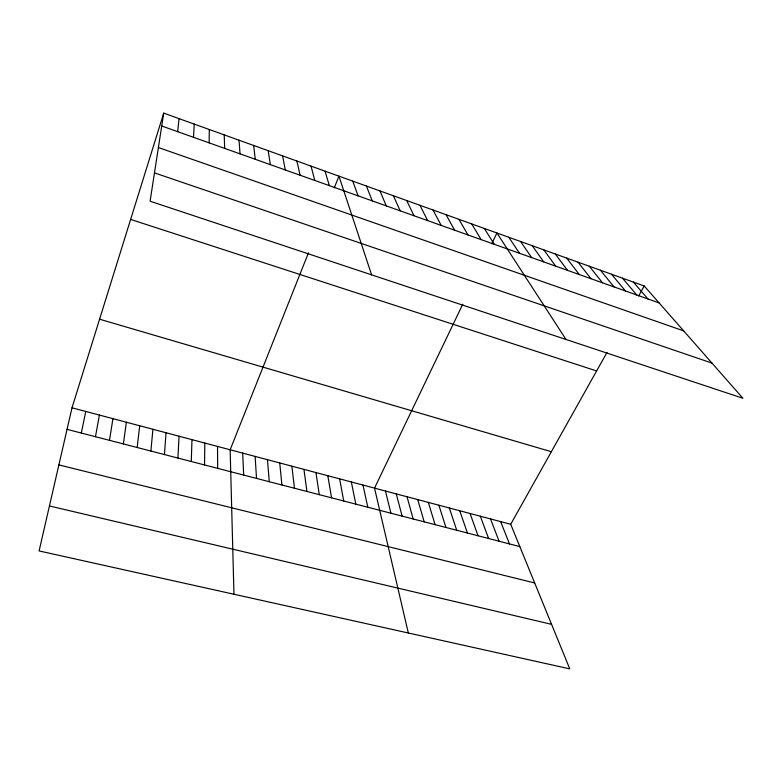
<?xml version="1.0" encoding="UTF-8"?>
<svg xmlns="http://www.w3.org/2000/svg" width="782" height="782" viewBox="0 0 782 782"><rect width="100%" height="100%" fill="white"/><g stroke="black" fill="none" stroke-linecap="round" stroke-linejoin="round"><path stroke-width="1.17" d="M209.156 142.871L209.293 129.519M204.532 464.948L204.806 443.052M191.277 461.517L191.981 439.65M177.915 458.057L179.058 436.219M193.496 137.3L194.239 124.094M164.445 454.567L166.048 432.769M150.867 451.048L152.92 429.279M177.68 131.669L179.049 118.629M137.182 447.509L139.704 425.77M123.38 443.932L126.371 422.231M163.721 113.116L150.095 201.218L742.9 398.273L644.221 285.987L163.721 113.116L72.012 407.793L39.1 550.939L569.775 668.884L510.705 524.282L606.998 352.418M109.47 440.334L112.94 418.663M95.453 436.698L99.412 415.076M81.308 433.042L85.766 411.449M308.45 252.86L230.152 449.787L233.965 594.252M334.295 187.866L338.948 176.155L371.606 274.853M462.768 304.208L374.529 488.124L408.331 633M491.761 243.759L496.932 232.997L566.012 339.476M638.611 295.987L644.221 285.987M49.442 505.964L551.584 624.349M58.885 464.909L534.692 582.981M67.056 429.347L519.825 546.598M72.012 407.793L510.705 524.282M99.588 319.203L551.359 451.722M130.643 219.419L596.617 370.951M154.474 172.881L711.982 363.092M158.394 147.534L683.683 330.894M161.727 126L659.128 302.947M633.391 282.097L647.985 298.988M622.492 278.167L636.753 294.99M611.504 274.218L625.444 290.963M600.439 270.24L614.036 286.906M589.286 266.222L602.541 282.82M578.045 262.185L590.967 278.705M566.725 258.109L579.286 274.55M555.308 254.003L567.527 270.367M543.813 249.869L555.66 266.144M532.229 245.695L543.705 261.892M520.558 241.501L531.652 257.601M508.789 237.269L519.512 253.28M484.361 228.471L494.283 244.307M471.693 223.916L481.184 239.644M458.907 219.322L467.978 234.952M446.023 214.688L454.655 230.211M433.033 210.006L441.214 225.431M419.934 205.295L427.666 220.602M406.718 200.544L413.991 215.744M393.395 195.744L400.198 210.837M379.954 190.916L386.279 205.881M500.646 521.614L509.483 543.92M366.406 186.038L372.242 200.886M490.529 518.925L499.082 541.222M480.334 516.218L488.603 538.515M352.741 181.121L358.078 195.852M470.07 513.491L478.046 535.778M459.738 510.744L467.421 533.031M449.337 507.987L456.727 530.255M438.868 505.211L445.955 527.469M428.331 502.406L435.105 524.654M325.038 171.16L329.359 185.637M417.715 499.59L424.186 521.829M407.031 496.756L413.179 518.984M311.011 166.107L314.814 180.456M396.269 493.892L402.104 516.11M385.438 491.018L390.941 513.217M296.867 161.024L300.132 175.236M362.985 485.055L367.804 507.225M351.343 481.966L355.81 504.126M282.585 155.882L285.313 169.958M339.632 478.858L343.728 500.998M327.824 475.72L331.558 497.841M268.187 150.701L270.357 164.64M315.928 472.563L319.291 494.664M303.944 469.386L306.935 491.467M291.882 466.18L294.472 488.242M253.661 145.472L255.264 159.274M279.721 462.944L281.921 484.987M267.464 459.699L269.272 481.712M239.009 140.203L240.035 153.859M255.118 456.414L256.525 478.408M242.684 453.11L243.681 475.085M224.219 134.885L224.669 148.385M217.523 446.434L217.679 468.35"/></g></svg>
